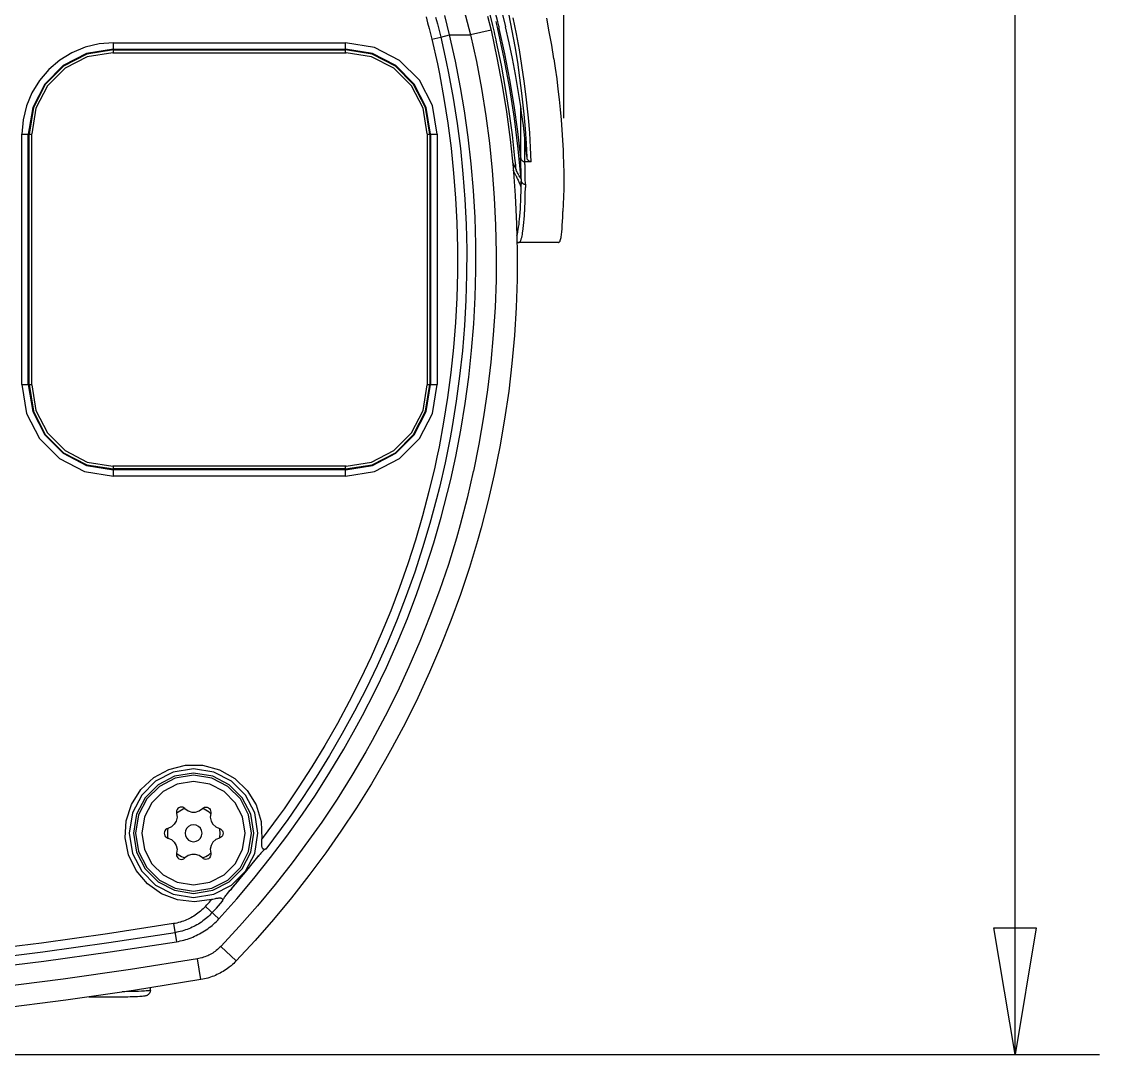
# Model space of a CAD drawing. Header units: millimetres. Extents: x -495897 to 1376592, y -28539 to 470976.
# Drawn here: x 217608 to 220929, y 208058 to 211241 of the extents above; entities that cross this region are included whole.
import ezdxf

# ---------------------------------------------------------------- set-up
doc = ezdxf.new("R2010")
doc.units = ezdxf.units.MM

msp = doc.modelspace()

# ---------------------------------------------------------------- linework, layer by layer
at = {"color": 0}
for p, q in [((219278.688, 210942.943), (219278.688, 214556.683)), ((220669.558, 208058.295), (220669.558, 213117.063)), ((218970.978, 211277.693), (218981.378, 211238.693)), ((219059.898, 211228.813), (219049.628, 211270.673)), ((218854.108, 211255.203), (218859.048, 211237.263)), ((218859.048, 211237.263), (218863.728, 211219.713)), ((218883.748, 211254.423), (218889.468, 211233.493)), ((218919.628, 211229.203), (218911.828, 211258.973)), ((218981.378, 211238.693), (218991.258, 211199.433)), ((219044.038, 211257.283), (219054.568, 211214.123)), ((219088.888, 211266.643), (219099.158, 211224.133)), ((219119.958, 211211.653), (219110.208, 211260.143)), ((219132.958, 211203.203), (219123.078, 211252.083)), ((219233.968, 211209.443), (219226.168, 211251.433)), ((218863.728, 211219.713), (218868.148, 211202.813)), ((218868.148, 211202.813), (218872.178, 211186.563)), ((218889.468, 211233.493), (218894.668, 211213.083)), ((218894.668, 211213.083), (218899.478, 211192.933)), ((218926.908, 211199.433), (218919.628, 211229.203)), ((219054.568, 211214.123), (218991.258, 211199.433)), ((219054.568, 211214.123), (219072.768, 211129.363)), ((219062.888, 211216.073), (219059.898, 211228.813)), ((219128.668, 211163.423), (219119.958, 211211.653)), ((219141.798, 211154.063), (219132.958, 211203.203)), ((219241.378, 211167.713), (219233.968, 211209.443)), ((217890.938, 211175.383), (218605.938, 211175.383)), ((217890.938, 211144.833), (217890.938, 211175.383)), ((218605.938, 211144.833), (218605.938, 211175.383)), ((218872.178, 211186.563), (218899.478, 211192.933)), ((218872.178, 211186.563), (218888.948, 211110.903)), ((218899.478, 211192.933), (218926.908, 211199.433)), ((218899.478, 211192.933), (218916.508, 211116.493)), ((218926.908, 211199.433), (218991.258, 211199.433)), ((218944.848, 211118.833), (218926.908, 211199.433)), ((218991.258, 211199.433), (219009.198, 211117.273)), ((217889.378, 211144.833), (218607.498, 211144.833)), ((217890.938, 211155.623), (218605.938, 211155.623)), ((217890.938, 211153.413), (218605.938, 211153.413)), ((219136.598, 211115.323), (219128.668, 211163.423)), ((219149.598, 211105.573), (219141.798, 211154.063)), ((219248.008, 211126.243), (219241.378, 211167.713)), ((218888.948, 211110.903), (218895.188, 211080.093)), ((218916.508, 211116.493), (218923.528, 211082.043)), ((218960.578, 211037.453), (218944.848, 211118.833)), ((219009.198, 211117.273), (219024.798, 211034.073)), ((219072.768, 211129.363), (219088.888, 211044.083)), ((219143.488, 211067.483), (219136.598, 211115.323)), ((219156.748, 211056.823), (219149.598, 211105.573)), ((219248.008, 211126.243), (219252.428, 211096.603)), ((218895.188, 211080.093), (218909.228, 211004.043)), ((218923.528, 211082.043), (218937.698, 211004.823)), ((219252.428, 211096.603), (219256.718, 211064.493)), ((218972.408, 210966.083), (218960.578, 211037.453)), ((219088.888, 211044.083), (219102.018, 210962.963)), ((219149.858, 211019.643), (219143.488, 211067.483)), ((219162.858, 211008.723), (219156.748, 211056.823)), ((219256.718, 211064.493), (219260.748, 211032.643)), ((218909.228, 211004.043), (218921.448, 210927.473)), ((218937.698, 211004.823), (218949.918, 210927.083)), ((219024.798, 211034.073), (219038.188, 210950.483)), ((219151.808, 211001.703), (219149.858, 211019.643)), ((219164.808, 210990.783), (219162.858, 211008.723)), ((219260.748, 211032.643), (219264.258, 211000.923)), ((219145.828, 210821.263), (219145.828, 210978.953)), ((219156.618, 210955.293), (219151.808, 211001.703)), ((219169.748, 210943.853), (219164.808, 210990.783)), ((219264.258, 211000.923), (219267.508, 210969.463)), ((219267.508, 210969.463), (219270.368, 210937.873)), ((218983.978, 210884.183), (218972.408, 210966.083)), ((219038.188, 210950.483), (219049.368, 210866.373)), ((219102.018, 210962.963), (219113.458, 210877.033)), ((219160.388, 210909.793), (219156.618, 210955.293)), ((219173.518, 210897.833), (219169.748, 210943.853)), ((219270.368, 210937.873), (219272.708, 210906.673)), ((218921.448, 210927.473), (218931.458, 210850.773)), ((218949.918, 210927.083), (218959.928, 210849.343)), ((219163.378, 210865.203), (219160.388, 210909.793)), ((219272.708, 210906.673), (219274.658, 210875.603)), ((217608.578, 210122.227), (217608.578, 210893.283)), ((217608.578, 210893.283), (217639.128, 210893.283)), ((217628.468, 210122.227), (217628.468, 210893.283)), ((217630.678, 210122.227), (217630.678, 210893.283)), ((217639.128, 210120.992), (217639.128, 210894.583)), ((218857.748, 210894.583), (218857.748, 210120.992)), ((218857.748, 210893.283), (218888.038, 210893.283)), ((218866.068, 210893.283), (218866.068, 210122.422)), ((218868.148, 210893.283), (218868.148, 210122.422)), ((218888.038, 210893.283), (218888.038, 210122.422)), ((218993.208, 210801.893), (218983.978, 210884.183)), ((219113.458, 210877.033), (219122.428, 210790.713)), ((219158.698, 210808.393), (219158.698, 210881.843)), ((219176.508, 210852.593), (219173.518, 210897.833)), ((219274.658, 210875.603), (219276.348, 210844.533)), ((218931.458, 210850.773), (218939.258, 210773.943)), ((218959.928, 210849.343), (218967.728, 210771.473)), ((219049.368, 210866.373), (219058.078, 210782.003)), ((219165.458, 210821.393), (219163.378, 210865.203)), ((219178.458, 210808.393), (219176.508, 210852.593)), ((219276.348, 210844.533), (219276.998, 210830.753)), ((219120.218, 210807.873), (219131.658, 210783.823)), ((219145.828, 210821.263), (219146.088, 210819.963)), ((219146.088, 210819.963), (219146.348, 210818.533)), ((219146.348, 210818.533), (219146.738, 210817.103)), ((219146.738, 210817.103), (219147.518, 210815.673)), ((219147.518, 210815.673), (219148.168, 210814.503)), ((219148.168, 210814.503), (219148.948, 210813.463)), ((219148.948, 210813.463), (219149.988, 210812.293)), ((219149.988, 210812.293), (219150.898, 210811.383)), ((219150.898, 210811.383), (219152.198, 210810.473)), ((219152.198, 210810.473), (219152.458, 210810.213)), ((219152.458, 210810.213), (219153.758, 210809.693)), ((219153.758, 210809.693), (219154.928, 210809.043)), ((219154.928, 210809.043), (219156.228, 210808.523)), ((219156.228, 210808.523), (219157.658, 210808.393)), ((219157.658, 210808.393), (219158.698, 210808.393)), ((219178.458, 210808.393), (219158.698, 210808.393)), ((219165.588, 210820.223), (219165.458, 210821.393)), ((219165.978, 210818.793), (219165.588, 210820.223)), ((219166.238, 210817.103), (219165.978, 210818.793)), ((219167.018, 210815.933), (219166.238, 210817.103)), ((219167.798, 210814.503), (219167.018, 210815.933)), ((219168.448, 210813.463), (219167.798, 210814.503)), ((219169.488, 210812.293), (219168.448, 210813.463)), ((219170.398, 210811.383), (219169.488, 210812.293)), ((219171.698, 210810.473), (219170.398, 210811.383)), ((219171.958, 210810.213), (219171.698, 210810.473)), ((219173.258, 210809.693), (219171.958, 210810.213)), ((219174.688, 210809.043), (219173.258, 210809.693)), ((219175.988, 210808.783), (219174.688, 210809.043)), ((219177.288, 210808.393), (219175.988, 210808.783)), ((219178.458, 210808.393), (219177.288, 210808.393)), ((219276.998, 210830.753), (219277.908, 210802.413)), ((218939.258, 210773.943), (218945.368, 210696.97)), ((218967.728, 210771.473), (218973.838, 210693.382)), ((219000.228, 210719.733), (218993.208, 210801.893)), ((219058.078, 210782.003), (219064.578, 210697.464)), ((219122.428, 210790.713), (219129.188, 210704.302)), ((219131.008, 210766.793), (219123.078, 210783.303)), ((219133.218, 210780.963), (219131.658, 210783.823)), ((219134.778, 210777.973), (219133.218, 210780.963)), ((219136.208, 210774.853), (219134.778, 210777.973)), ((219137.638, 210771.993), (219136.208, 210774.853)), ((219139.068, 210769.393), (219137.638, 210771.993)), ((219277.908, 210802.413), (219278.688, 210775.633)), ((219278.688, 210775.633), (219278.818, 210749.763)), ((219131.008, 210766.793), (219131.658, 210765.233)), ((219131.658, 210765.233), (219133.218, 210762.373)), ((219133.218, 210762.373), (219134.388, 210759.513)), ((219134.388, 210759.513), (219134.908, 210758.213)), ((219134.908, 210758.213), (219136.338, 210755.223)), ((219136.338, 210755.223), (219137.638, 210752.363)), ((219137.638, 210752.363), (219139.068, 210749.373)), ((219139.978, 210767.313), (219139.068, 210769.393)), ((219139.068, 210749.373), (219140.368, 210746.383)), ((219141.148, 210765.233), (219139.978, 210767.313)), ((219140.368, 210746.383), (219141.538, 210743.523)), ((219142.708, 210762.503), (219141.148, 210765.233)), ((219141.538, 210743.523), (219142.838, 210740.533)), ((219144.268, 210759.903), (219142.708, 210762.503)), ((219142.838, 210740.533), (219144.138, 210737.543)), ((219144.138, 210737.543), (219144.268, 210737.153)), ((219145.308, 210758.083), (219144.268, 210759.903)), ((219144.268, 210737.153), (219144.398, 210736.763)), ((219144.398, 210736.763), (219144.398, 210736.373)), ((219146.088, 210756.783), (219145.308, 210758.083)), ((219146.608, 210756.263), (219146.088, 210756.783)), ((219146.868, 210756.133), (219146.608, 210756.263)), ((219147.128, 210756.263), (219146.868, 210756.133)), ((219146.868, 210756.133), (219146.868, 210756.133)), ((219147.128, 210756.393), (219147.128, 210756.263)), ((219147.128, 210755.873), (219147.128, 210751.453)), ((219147.128, 210751.713), (219147.128, 210749.243)), ((219147.128, 210751.453), (219147.258, 210750.803)), ((219147.258, 210750.803), (219147.258, 210750.283)), ((219147.258, 210750.283), (219147.518, 210749.113)), ((219147.518, 210749.113), (219147.778, 210747.943)), ((219147.778, 210747.943), (219148.168, 210746.773)), ((219148.168, 210746.773), (219148.948, 210745.473)), ((219148.948, 210745.473), (219149.598, 210744.433)), ((219149.598, 210744.433), (219150.508, 210743.393)), ((219150.508, 210743.393), (219151.418, 210742.483)), ((219151.418, 210742.483), (219152.458, 210741.703)), ((219152.458, 210741.703), (219153.628, 210741.053)), ((219153.628, 210741.053), (219154.798, 210740.273)), ((219154.798, 210740.273), (219156.228, 210739.883)), ((219156.228, 210739.883), (219157.658, 210739.623)), ((219157.658, 210739.623), (219158.698, 210739.363)), ((219158.698, 210739.363), (219160.258, 210739.233)), ((219278.818, 210749.763), (219278.688, 210725.063)), ((219005.038, 210637.482), (219000.228, 210719.733)), ((219129.188, 210704.302), (219133.348, 210617.943)), ((219144.398, 210736.373), (219144.658, 210735.983)), ((219144.658, 210735.983), (219144.788, 210735.463)), ((219144.788, 210735.463), (219145.048, 210735.073)), ((219145.048, 210735.073), (219145.178, 210734.813)), ((219145.178, 210734.813), (219145.308, 210734.423)), ((219145.308, 210734.423), (219145.308, 210733.773)), ((219145.308, 210733.773), (219145.438, 210733.513)), ((219145.438, 210733.513), (219145.438, 210733.513)), ((219145.438, 210733.513), (219145.698, 210732.993)), ((219145.698, 210732.993), (219145.828, 210732.603)), ((219145.828, 210732.603), (219146.088, 210732.083)), ((219146.088, 210732.083), (219146.218, 210731.693)), ((219146.218, 210731.693), (219146.348, 210731.303)), ((219146.348, 210731.303), (219146.608, 210730.783)), ((219146.608, 210730.783), (219146.608, 210730.393)), ((219146.608, 210730.393), (219146.738, 210729.873)), ((219146.608, 210702.326), (219146.868, 210716.483)), ((219146.738, 210729.873), (219146.738, 210729.353)), ((219146.738, 210729.353), (219146.868, 210728.963)), ((219146.868, 210716.483), (219147.128, 210728.833)), ((219159.868, 210696.97), (219159.998, 210712.063)), ((219159.998, 210712.063), (219160.258, 210727.663)), ((219160.258, 210727.663), (219160.258, 210728.963)), ((219278.688, 210725.063), (219278.038, 210701.052)), ((218945.368, 210696.97), (218949.398, 210620.101)), ((218973.838, 210693.382), (218977.868, 210615.421)), ((219064.578, 210697.464), (219068.608, 210612.951)), ((219145.048, 210663.443), (219145.438, 210674.35)), ((219145.438, 210674.35), (219146.218, 210688.338)), ((219146.218, 210688.338), (219146.608, 210702.326)), ((219158.698, 210668.994), (219159.348, 210682.605)), ((219159.348, 210682.605), (219159.868, 210696.97)), ((219277.128, 210677.977), (219276.088, 210655.37)), ((219278.038, 210701.052), (219277.128, 210677.977)), ((219007.378, 210555.257), (219005.038, 210637.482)), ((219142.448, 210631.567), (219143.358, 210641.421)), ((219143.358, 210641.421), (219144.268, 210652.159)), ((219144.268, 210652.159), (219145.048, 210663.443)), ((219156.618, 210631.931), (219157.268, 210642.851)), ((219157.268, 210642.851), (219158.048, 210654.681)), ((219158.048, 210654.681), (219158.308, 210655.552)), ((219158.308, 210655.552), (219158.698, 210668.994)), ((219275.438, 210636.065), (219275.698, 210645.698)), ((219275.698, 210645.698), (219276.088, 210655.37)), ((218949.398, 210620.101), (218951.348, 210543.427)), ((218977.868, 210615.421), (218979.428, 210537.694)), ((219068.608, 210612.951), (219070.298, 210528.373)), ((219133.348, 210617.943), (219135.298, 210531.584)), ((219138.548, 210600.198), (219139.588, 210607.53)), ((219139.588, 210607.53), (219140.628, 210615.239)), ((219140.628, 210615.239), (219141.538, 210623.494)), ((219141.538, 210623.494), (219142.448, 210631.567)), ((219153.628, 210602.902), (219154.668, 210612.028)), ((219154.668, 210612.028), (219155.708, 210621.7)), ((219155.708, 210621.7), (219156.618, 210631.931)), ((219273.228, 210601.797), (219274.138, 210611.3)), ((219274.138, 210614.004), (219274.918, 210623.494)), ((219274.138, 210611.3), (219274.138, 210614.004)), ((219274.918, 210623.494), (219275.048, 210626.38)), ((219275.048, 210626.38), (219275.438, 210636.065)), ((219133.608, 210580.841), (219134.778, 210583.727)), ((219134.778, 210583.727), (219135.688, 210586.938)), ((219135.688, 210586.938), (219136.598, 210590.526)), ((219136.598, 210590.526), (219137.378, 210594.647)), ((219137.378, 210594.647), (219138.288, 210599.509)), ((219138.288, 210599.509), (219138.548, 210600.198)), ((219147.258, 210569.557), (219147.648, 210571.026)), ((219147.648, 210571.026), (219148.948, 210575.849)), ((219148.948, 210575.849), (219150.118, 210580.841)), ((219150.118, 210580.841), (219150.898, 210584.286)), ((219150.898, 210584.286), (219151.808, 210589.46)), ((219151.808, 210589.46), (219152.588, 210595.193)), ((219152.588, 210595.193), (219153.628, 210601.992)), ((219153.628, 210601.992), (219153.628, 210602.902)), ((219268.548, 210569.557), (219269.458, 210572.638)), ((219269.458, 210572.638), (219270.238, 210575.667)), ((219270.238, 210575.667), (219270.758, 210578.878)), ((219270.758, 210578.878), (219271.278, 210582.635)), ((219271.278, 210582.635), (219271.408, 210584.286)), ((219271.408, 210584.286), (219272.318, 210592.671)), ((219272.318, 210592.671), (219273.228, 210601.797)), ((218951.348, 210543.427), (218951.348, 210466.74)), ((218979.428, 210537.694), (218979.298, 210459.954)), ((219007.768, 210473.396), (219007.378, 210555.257)), ((219133.998, 210562.407), (219134.778, 210562.043)), ((219133.998, 210560.431), (219141.018, 210560.431)), ((219134.778, 210562.043), (219135.298, 210561.679)), ((219135.298, 210561.679), (219135.948, 210561.354)), ((219135.948, 210561.354), (219136.728, 210561.172)), ((219136.728, 210561.172), (219137.378, 210560.99)), ((219137.378, 210560.99), (219138.158, 210560.808)), ((219138.158, 210560.808), (219138.938, 210560.613)), ((219138.938, 210560.613), (219139.588, 210560.431)), ((219139.588, 210560.431), (219140.368, 210560.431)), ((219140.368, 210560.431), (219141.018, 210560.431)), ((219262.828, 210560.431), (219141.018, 210560.431)), ((219141.018, 210560.431), (219141.538, 210560.431)), ((219141.538, 210560.431), (219142.058, 210560.613)), ((219142.058, 210560.613), (219142.708, 210560.99)), ((219142.708, 210560.99), (219143.358, 210561.679)), ((219143.358, 210561.679), (219144.138, 210562.407)), ((219144.138, 210562.407), (219144.398, 210563.135)), ((219144.398, 210563.135), (219145.308, 210564.565)), ((219145.308, 210564.565), (219146.088, 210565.982)), ((219146.088, 210565.982), (219146.738, 210567.594)), ((219146.738, 210567.594), (219147.258, 210569.557)), ((219262.828, 210560.431), (219263.478, 210560.431)), ((219263.478, 210560.431), (219264.128, 210560.613)), ((219264.128, 210560.613), (219264.648, 210560.99)), ((219264.648, 210560.99), (219265.428, 210561.536)), ((219265.428, 210561.536), (219265.818, 210562.225)), ((219265.818, 210562.225), (219266.468, 210563.33)), ((219266.468, 210563.33), (219266.988, 210564.565)), ((219266.988, 210564.565), (219267.508, 210566.164)), ((219267.508, 210566.164), (219267.638, 210566.346)), ((219267.638, 210566.346), (219268.548, 210569.557)), ((219070.298, 210528.373), (219069.778, 210443.99)), ((219135.298, 210531.584), (219134.778, 210445.602)), ((219005.558, 210391.483), (219007.768, 210473.396)), ((218951.348, 210466.74), (218949.138, 210389.884)), ((218979.298, 210459.954), (218976.958, 210381.993)), ((219069.778, 210443.99), (219066.788, 210359.607)), ((219134.778, 210445.602), (219131.918, 210359.789)), ((218949.138, 210389.884), (218944.978, 210313.054)), ((218976.958, 210381.993), (218972.668, 210304.071)), ((219001.268, 210309.44), (219005.558, 210391.483)), ((219066.788, 210359.607), (219061.458, 210275.224)), ((219131.918, 210359.789), (219126.458, 210273.807)), ((218944.978, 210313.054), (218938.998, 210236.198)), ((218994.638, 210227.397), (219001.268, 210309.44)), ((218972.668, 210304.071), (218966.168, 210226.149)), ((219061.458, 210275.224), (219053.788, 210190.841)), ((219126.458, 210273.807), (219119.048, 210187.63)), ((218938.998, 210236.198), (218930.678, 210159.329)), ((218966.168, 210226.149), (218957.718, 210148.24)), ((218985.668, 210145.341), (218994.638, 210227.397)), ((219053.788, 210190.841), (219043.908, 210106.497)), ((219119.048, 210187.63), (219108.778, 210101.635)), ((218930.678, 210159.329), (218920.668, 210082.655)), ((218957.718, 210148.24), (218947.188, 210070.643)), ((218974.618, 210063.48), (218985.668, 210145.341)), ((217608.578, 210122.227), (217639.128, 210122.227)), ((218857.748, 210122.227), (218888.038, 210122.227)), ((219043.908, 210106.497), (219031.558, 210022.478)), ((218920.668, 210082.655), (218908.318, 210006.345)), ((219108.778, 210101.635), (219096.428, 210015.835)), ((218947.188, 210070.643), (218934.708, 209993.267)), ((218961.228, 209981.801), (218974.618, 210063.48)), ((218908.318, 210006.345), (218894.148, 209930.217)), ((219031.558, 210022.478), (219016.868, 209938.784)), ((219096.428, 210015.835), (219081.608, 209930.399)), ((218934.708, 209993.267), (218928.208, 209957.959)), ((218945.628, 209900.447), (218961.228, 209981.801)), ((218928.208, 209957.959), (218912.738, 209881.142)), ((218894.148, 209930.217), (218887.648, 209898.848)), ((219016.868, 209938.784), (218999.968, 209855.506)), ((219081.608, 209930.399), (219064.318, 209845.275)), ((218887.648, 209898.848), (218880.888, 209867.7)), ((218912.738, 209881.142), (218895.188, 209804.65)), ((218930.158, 209829.688), (218945.628, 209900.447)), ((218607.498, 209870.729), (217889.378, 209870.729)), ((217890.938, 209840.101), (217890.938, 209870.911)), ((218605.938, 209862.149), (217890.938, 209862.149)), ((218605.938, 209860.004), (217890.938, 209860.004)), ((218605.938, 209840.101), (217890.938, 209840.101)), ((218605.938, 209840.101), (218605.938, 209870.911)), ((218880.888, 209867.7), (218863.208, 209792.261)), ((218999.838, 209854.765), (218980.728, 209772.033)), ((218999.968, 209855.506), (218999.838, 209854.765)), ((219064.318, 209845.275), (219045.858, 209765.026)), ((218910.268, 209749.283), (218930.158, 209829.688)), ((218863.208, 209792.261), (218843.318, 209717.368)), ((218895.188, 209804.65), (218886.478, 209770.07)), ((218886.478, 209770.07), (218866.068, 209694.254)), ((218900.778, 209713.793), (218910.268, 209749.283)), ((218980.728, 209772.033), (218959.148, 209689.99)), ((219045.858, 209765.026), (219024.018, 209681.007)), ((218843.318, 209717.368), (218821.608, 209643.216)), ((218877.898, 209634.454), (218900.778, 209713.793)), ((218866.068, 209694.254), (218843.578, 209619.231)), ((218959.148, 209689.99), (218947.578, 209649.313)), ((219024.018, 209681.007), (219012.708, 209640.876)), ((218821.608, 209643.216), (218798.208, 209569.792)), ((218947.578, 209649.313), (218922.878, 209568.323)), ((219012.708, 209640.876), (218987.748, 209558.144)), ((218843.578, 209619.231), (218819.268, 209544.702)), ((218852.938, 209555.986), (218877.898, 209634.454)), ((218798.208, 209569.792), (218772.468, 209496.875)), ((218819.268, 209544.702), (218793.008, 209471.057)), ((218825.768, 209478.207), (218852.938, 209555.986)), ((218922.878, 209568.323), (218895.838, 209487.879)), ((218987.748, 209558.144), (218960.318, 209475.906)), ((218772.468, 209496.875), (218745.298, 209424.816)), ((218796.518, 209401.572), (218825.768, 209478.207)), ((218895.838, 209487.879), (218866.328, 209408.54)), ((218960.318, 209475.906), (218930.938, 209394.916)), ((218793.008, 209471.057), (218764.798, 209398.127)), ((218745.298, 209424.816), (218716.048, 209353.732)), ((218866.328, 209408.54), (218834.998, 209330.254)), ((218764.798, 209398.127), (218734.898, 209326.315)), ((218765.188, 209325.574), (218796.518, 209401.572)), ((218930.938, 209394.916), (218898.958, 209314.849)), ((218716.048, 209353.732), (218685.108, 209283.662)), ((218734.898, 209326.315), (218703.048, 209255.179)), ((218731.908, 209250.551), (218765.188, 209325.574)), ((218834.998, 209330.254), (218801.588, 209252.657)), ((218898.958, 209314.849), (218865.158, 209235.64)), ((218685.108, 209283.662), (218652.348, 209214.177)), ((218703.048, 209255.179), (218669.378, 209185.148)), ((218696.418, 209176.347), (218731.908, 209250.551)), ((218801.588, 209252.657), (218765.838, 209176.022)), ((218652.348, 209214.177), (218617.638, 209145.576)), ((218865.158, 209235.64), (218829.018, 209157.367)), ((218669.378, 209185.148), (218633.498, 209115.624)), ((218658.718, 209103.105), (218696.418, 209176.347)), ((218765.838, 209176.022), (218727.878, 209100.401)), ((218617.638, 209145.576), (218580.848, 209077.651)), ((218829.018, 209157.367), (218790.668, 209079.991)), ((218633.498, 209115.624), (218596.058, 209047.023)), ((218580.848, 209077.651), (218542.498, 209010.649)), ((218641.038, 209070.319), (218658.718, 209103.105)), ((218727.878, 209100.401), (218687.968, 209025.69)), ((218790.668, 209079.991), (218750.108, 209003.681)), ((218596.058, 209047.023), (218556.668, 208979.332)), ((218600.478, 208998.455), (218641.038, 209070.319)), ((218542.498, 209010.649), (218502.198, 208944.57)), ((218687.968, 209025.69), (218668.208, 208990.421)), ((218556.668, 208979.332), (218515.458, 208912.46)), ((218557.968, 208927.553), (218600.478, 208998.455)), ((218668.208, 208990.421), (218625.048, 208917.322)), ((218750.108, 209003.681), (218729.568, 208966.943)), ((218502.198, 208944.57), (218460.338, 208879.349)), ((218729.568, 208966.943), (218685.888, 208892.05)), ((218515.458, 208912.46), (218472.298, 208846.745)), ((218513.248, 208857.652), (218557.968, 208927.553)), ((218625.048, 208917.322), (218579.938, 208845.328)), ((218460.338, 208879.349), (218416.528, 208815.376)), ((218685.888, 208892.05), (218639.998, 208818.444)), ((218472.298, 208846.745), (218427.708, 208782.265)), ((218473.338, 208798.359), (218513.248, 208857.652)), ((218579.938, 208845.328), (218532.878, 208774.374)), ((218416.528, 208815.376), (218398.458, 208789.961)), ((218639.998, 208818.444), (218591.898, 208745.891)), ((218398.458, 208789.961), (218352.568, 208727.6)), ((218427.708, 208782.265), (218407.298, 208753.925)), ((218425.108, 208730.993), (218473.338, 208798.359)), ((218407.298, 208753.925), (218360.108, 208691.226)), ((218532.878, 208774.374), (218492.318, 208717.044)), ((218591.898, 208745.891), (218545.228, 208679.071)), ((218347.758, 208710.947), (218348.018, 208714.158)), ((218347.758, 208708.789), (218347.758, 208710.947)), ((218348.018, 208714.158), (218348.148, 208718.097)), ((218348.148, 208718.097), (218348.538, 208722.231)), ((218352.438, 208727.782), (218348.278, 208722.231)), ((218352.568, 208727.6), (218348.278, 208722.231)), ((218375.188, 208664.901), (218425.108, 208730.993)), ((218492.318, 208717.044), (218441.748, 208648.625)), ((218345.028, 208678.343), (218342.948, 208675.821)), ((218347.368, 208680.865), (218345.028, 208678.343)), ((218348.018, 208681.372), (218347.368, 208680.865)), ((218347.758, 208705.773), (218347.758, 208708.789)), ((218348.018, 208702.692), (218347.758, 208705.773)), ((218348.278, 208700.04), (218348.018, 208702.692)), ((218349.188, 208682.841), (218348.018, 208681.372)), ((218348.538, 208698.753), (218348.278, 208700.04)), ((218348.798, 208696.959), (218348.538, 208698.753)), ((218349.188, 208695.542), (218348.798, 208696.959)), ((218349.708, 208694.307), (218349.188, 208695.542)), ((218351.398, 208684.986), (218349.188, 208682.841)), ((218350.228, 208693.384), (218349.708, 208694.307)), ((218350.748, 208692.513), (218350.228, 208693.384)), ((218351.528, 208691.785), (218350.748, 208692.513)), ((218353.348, 208686.78), (218351.398, 208684.986)), ((218352.178, 208691.226), (218351.528, 208691.785)), ((218353.088, 208690.719), (218352.178, 208691.226)), ((218353.868, 208690.355), (218353.088, 208690.719)), ((218355.168, 208688.197), (218353.348, 208686.78)), ((218354.258, 208690.355), (218353.868, 208690.355)), ((218355.168, 208690.173), (218354.258, 208690.355)), ((218355.948, 208689.991), (218355.168, 208690.173)), ((218356.858, 208689.445), (218355.168, 208688.197)), ((218356.858, 208690.173), (218355.948, 208689.991)), ((218358.028, 208690.537), (218356.858, 208690.173)), ((218358.548, 208690.355), (218356.858, 208689.445)), ((218359.198, 208690.862), (218358.028, 208690.537)), ((218360.108, 208691.226), (218358.548, 208690.355)), ((218360.108, 208691.226), (218359.198, 208690.862)), ((218545.228, 208679.071), (218493.358, 208609.183)), ((218315.388, 208641.787), (218318.378, 208645.557)), ((218318.378, 208645.557), (218321.368, 208649.314)), ((218321.368, 208649.314), (218324.488, 208653.071)), ((218323.708, 208600.421), (218375.188, 208664.901)), ((218324.488, 208653.071), (218327.478, 208656.828)), ((218327.478, 208656.828), (218330.598, 208660.598)), ((218330.598, 208660.598), (218333.588, 208664.537)), ((218333.588, 208664.537), (218336.708, 208668.294)), ((218338.658, 208670.816), (218336.708, 208668.294)), ((218340.738, 208673.338), (218338.658, 208670.816)), ((218342.948, 208675.821), (218340.738, 208673.338)), ((218441.748, 208648.625), (218389.358, 208581.805)), ((218287.178, 208608.637), (218291.858, 208614.227)), ((218290.038, 208612.069), (218291.468, 208613.863)), ((218291.468, 208613.863), (218293.158, 208615.826)), ((218293.158, 208615.826), (218294.718, 208617.62)), ((218294.718, 208617.62), (218296.408, 208619.596)), ((218296.408, 208619.596), (218297.968, 208621.377)), ((218297.968, 208621.377), (218299.528, 208623.353)), ((218299.528, 208623.353), (218301.218, 208625.147)), ((218301.218, 208625.147), (218302.778, 208627.11)), ((218302.778, 208627.11), (218304.208, 208628.904)), ((218304.208, 208628.904), (218306.028, 208630.88)), ((218305.898, 208630.88), (218307.718, 208632.661)), ((218307.718, 208632.661), (218310.708, 208636.418)), ((218310.708, 208636.418), (218313.958, 208640.188)), ((218313.958, 208640.188), (218315.388, 208641.787)), ((218259.098, 208574.096), (218263.908, 208579.829)), ((218263.908, 208579.829), (218268.588, 208585.38)), ((218268.588, 208585.38), (218268.718, 208585.705)), ((218268.718, 208585.705), (218273.398, 208591.438)), ((218270.538, 208537.553), (218323.708, 208600.421)), ((218273.398, 208591.438), (218278.078, 208597.171)), ((218278.078, 208597.171), (218282.628, 208602.904)), ((218282.628, 208602.904), (218287.178, 208608.637)), ((218389.358, 208581.805), (218335.018, 208516.584)), ((218493.358, 208609.183), (218439.928, 208540.946)), ((218233.098, 208542.727), (218234.398, 208544.339)), ((218234.398, 208544.339), (218234.788, 208544.885)), ((218234.788, 208544.885), (218236.738, 208547.55)), ((218236.738, 208547.55), (218238.818, 208550.072)), ((218238.818, 208550.072), (218240.898, 208552.776)), ((218240.898, 208552.776), (218242.978, 208555.246)), ((218242.978, 208555.246), (218245.058, 208557.768)), ((218245.058, 208557.768), (218249.608, 208562.955)), ((218249.608, 208562.955), (218254.418, 208568.506)), ((218254.418, 208568.506), (218259.098, 208574.096)), ((218174.338, 208514.439), (218170.958, 208510.669)), ((218174.338, 208514.439), (218215.938, 208476.271)), ((218194.228, 208536.266), (218197.478, 208536.994)), ((218197.478, 208536.994), (218201.378, 208538.047)), ((218201.378, 208538.047), (218205.148, 208538.97)), ((218205.148, 208538.97), (218207.358, 208539.334)), ((218207.358, 208539.334), (218210.348, 208539.841)), ((218210.348, 208539.841), (218213.468, 208540.205)), ((218213.468, 208540.205), (218216.068, 208540.387)), ((218215.938, 208476.271), (218270.538, 208537.553)), ((218216.068, 208540.387), (218217.368, 208540.387)), ((218217.368, 208540.387), (218219.188, 208540.387)), ((218219.188, 208540.387), (218220.618, 208540.387)), ((218220.618, 208540.387), (218221.918, 208540.023)), ((218221.918, 208540.023), (218223.088, 208539.841)), ((218223.088, 208539.841), (218223.998, 208539.334)), ((218223.998, 208539.334), (218224.908, 208538.97)), ((218224.908, 208538.97), (218225.428, 208538.242)), ((218225.428, 208538.242), (218226.078, 208537.553)), ((218226.078, 208537.553), (218226.728, 208536.63)), ((218226.728, 208536.63), (218226.728, 208536.448)), ((218226.728, 208536.448), (218226.988, 208535.577)), ((218226.858, 208530.351), (218227.378, 208532.184)), ((218226.988, 208535.577), (218227.378, 208534.654)), ((218227.248, 208531.443), (218226.988, 208530.351)), ((218227.378, 208532.691), (218227.248, 208531.443)), ((218227.378, 208534.654), (218227.378, 208533.783)), ((218227.378, 208532.184), (218228.028, 208534.108)), ((218227.378, 208533.783), (218227.378, 208532.691)), ((218228.028, 208534.108), (218229.068, 208535.941)), ((218229.068, 208535.941), (218230.108, 208538.047)), ((218230.108, 208538.047), (218231.538, 208540.205)), ((218231.538, 208540.205), (218233.098, 208542.727)), ((218335.018, 208516.584), (218279.378, 208453.157)), ((218439.928, 208540.946), (218384.418, 208474.308)), ((218129.748, 208479.482), (218125.328, 208477.155)), ((218134.038, 208482.004), (218129.748, 208479.482)), ((218138.588, 208484.487), (218134.038, 208482.004)), ((218142.878, 208487.373), (218138.588, 208484.487)), ((218146.908, 208490.22), (218142.878, 208487.373)), ((218151.068, 208493.288), (218146.908, 208490.22)), ((218154.968, 208496.317), (218151.068, 208493.288)), ((218158.998, 208499.58), (218154.968, 208496.317)), ((218159.908, 208500.269), (218158.998, 208499.58)), ((218163.548, 208503.662), (218159.908, 208500.269)), ((218167.318, 208507.094), (218163.548, 208503.662)), ((218170.958, 208510.669), (218167.318, 208507.094)), ((218179.018, 208479.677), (218174.858, 208476.089)), ((218179.538, 208480.041), (218179.018, 208479.677)), ((218183.568, 208483.798), (218179.538, 208480.041)), ((218187.598, 208487.555), (218183.568, 208483.798)), ((218191.368, 208491.325), (218187.598, 208487.555)), ((218195.138, 208495.264), (218191.368, 208491.325)), ((218076.188, 208461.23), (217872.868, 208429.679)), ((218080.998, 208462.101), (218076.188, 208461.23)), ((218076.188, 208461.23), (218085.158, 208405.694)), ((218086.068, 208463.206), (218080.998, 208462.101)), ((218091.008, 208464.441), (218086.068, 208463.206)), ((218095.948, 208465.689), (218091.008, 208464.441)), ((218096.988, 208466.053), (218095.948, 208465.689)), ((218101.798, 208467.47), (218096.988, 208466.053)), ((218106.608, 208469.264), (218101.798, 208467.47)), ((218111.418, 208471.045), (218106.608, 208469.264)), ((218116.098, 208472.878), (218111.418, 208471.045)), ((218120.778, 208474.997), (218116.098, 208472.878)), ((218123.248, 208445.461), (218118.308, 208443.485)), ((218125.328, 208477.155), (218120.778, 208474.997)), ((218128.318, 208447.619), (218123.248, 208445.461)), ((218133.388, 208449.959), (218128.318, 208447.619)), ((218138.328, 208452.247), (218133.388, 208449.959)), ((218143.138, 208454.769), (218138.328, 208452.247)), ((218147.818, 208457.473), (218143.138, 208454.769)), ((218152.498, 208460.138), (218147.818, 208457.473)), ((218157.178, 208463.206), (218152.498, 208460.138)), ((218161.858, 208466.235), (218157.178, 208463.206)), ((218166.148, 208469.446), (218161.858, 208466.235)), ((218170.568, 208472.696), (218166.148, 208469.446)), ((218174.858, 208476.089), (218170.568, 208472.696)), ((218176.288, 208442.25), (218181.228, 208445.461)), ((218181.228, 208445.461), (218186.038, 208449.036)), ((218186.038, 208449.036), (218190.718, 208452.611)), ((218190.718, 208452.611), (218194.748, 208456.004)), ((218194.748, 208456.004), (218199.298, 208459.956)), ((218199.298, 208459.956), (218203.588, 208463.895)), ((218203.588, 208463.895), (218207.878, 208467.834)), ((218207.878, 208467.834), (218212.038, 208472.15)), ((218212.038, 208472.15), (218215.938, 208476.271)), ((218279.378, 208453.157), (218222.178, 208391.342)), ((218384.418, 208474.308), (218327.478, 208409.451)), ((220669.558, 208058.295), (220604.428, 208448.308)), ((220604.428, 208448.308), (220734.558, 208448.308)), ((220669.558, 208058.295), (220604.428, 208448.308)), ((220604.428, 208448.308), (220734.558, 208448.308)), ((220734.558, 208448.308), (220669.558, 208058.295)), ((217872.868, 208429.679), (217669.028, 208401.209)), ((218080.608, 208433.449), (217877.028, 208401.755)), ((218086.068, 208434.541), (218080.608, 208433.449)), ((218091.398, 208435.594), (218086.068, 208434.541)), ((218096.728, 208436.842), (218091.398, 208435.594)), ((218101.928, 208438.298), (218096.728, 208436.842)), ((218102.578, 208438.298), (218101.928, 208438.298)), ((218107.908, 208439.91), (218102.578, 208438.298)), ((218113.108, 208441.704), (218107.908, 208439.91)), ((218108.038, 208410.699), (218113.628, 208412.298)), ((218118.308, 208443.485), (218113.108, 208441.704)), ((218113.628, 208412.298), (218118.828, 208413.91)), ((218118.828, 208413.91), (218124.418, 208415.691)), ((218124.418, 208415.691), (218130.008, 208417.849)), ((218130.008, 208417.849), (218135.468, 208420.007)), ((218135.468, 208420.007), (218140.928, 208422.347)), ((218140.928, 208422.347), (218145.998, 208424.687)), ((218145.998, 208424.687), (218151.328, 208427.339)), ((218151.328, 208427.339), (218156.398, 208430.043)), ((218156.398, 208430.043), (218161.468, 208432.89)), ((218161.468, 208432.89), (218166.668, 208435.776)), ((218166.668, 208435.776), (218171.478, 208438.805)), ((218171.478, 208438.805), (218176.288, 208442.25)), ((217669.028, 208401.209), (217464.538, 208376.119)), ((217877.028, 208401.755), (217672.798, 208373.272)), ((217881.058, 208373.961), (218085.158, 208405.694)), ((218085.158, 208405.694), (218090.878, 208406.747)), ((218090.878, 208406.747), (218096.598, 208407.995)), ((218096.598, 208407.995), (218102.318, 208409.269)), ((218102.318, 208409.269), (218108.038, 208410.699)), ((218207.488, 208378.277), (218204.108, 208375.56)), ((218211.128, 208381.163), (218207.488, 208378.277)), ((218212.558, 208382.398), (218211.128, 208381.163)), ((218215.808, 208385.245), (218212.558, 208382.398)), ((218218.928, 208388.313), (218215.808, 208385.245)), ((218222.178, 208391.342), (218218.928, 208388.313)), ((218269.108, 208346.583), (218222.178, 208391.342)), ((218327.478, 208409.451), (218269.108, 208346.583)), ((217672.798, 208373.272), (217467.658, 208348.182)), ((217471.038, 208320.206), (217676.308, 208345.296)), ((217676.308, 208345.296), (217881.058, 208373.961)), ((218149.638, 208353.005), (217943.198, 208319.894)), ((218154.058, 208353.733), (218149.638, 208353.005)), ((218160.558, 208288.889), (218149.638, 208353.005)), ((218158.478, 208354.786), (218154.058, 208353.733)), ((218162.768, 208355.891), (218158.478, 208354.786)), ((218164.588, 208356.398), (218162.768, 208355.891)), ((218168.748, 208357.685), (218164.588, 208356.398)), ((218172.908, 208359.102), (218168.748, 208357.685)), ((218177.068, 208360.701), (218172.908, 208359.102)), ((218181.228, 208362.495), (218177.068, 208360.701)), ((218185.128, 208364.289), (218181.228, 208362.495)), ((218189.028, 208366.252), (218185.128, 208364.289)), ((218192.798, 208368.41), (218189.028, 208366.252)), ((218196.828, 208370.75), (218192.798, 208368.41)), ((218200.338, 208373.09), (218196.828, 208370.75)), ((218204.108, 208375.56), (218200.338, 208373.09)), ((218269.108, 208346.583), (218265.338, 208342.644)), ((217943.198, 208319.894), (217735.978, 208290.124)), ((218228.808, 208314.343), (218224.128, 208311.639)), ((218233.488, 208317.19), (218228.808, 208314.343)), ((218237.908, 208320.076), (218233.488, 208317.19)), ((218242.458, 208323.287), (218237.908, 208320.076)), ((218246.748, 208326.498), (218242.458, 208323.287)), ((218251.038, 208329.891), (218246.748, 208326.498)), ((218253.378, 208331.672), (218251.038, 208329.891)), ((218257.538, 208335.299), (218253.378, 208331.672)), ((218261.438, 208338.874), (218257.538, 208335.299)), ((218265.338, 208342.644), (218261.438, 208338.874)), ((217735.978, 208290.124), (217527.848, 208263.981)), ((218160.558, 208288.889), (217952.558, 208255.726)), ((218165.758, 208289.942), (218160.558, 208288.889)), ((218171.088, 208291.047), (218165.758, 208289.942)), ((218176.288, 208292.282), (218171.088, 208291.047)), ((218181.488, 208293.699), (218176.288, 208292.282)), ((218184.348, 208294.622), (218181.488, 208293.699)), ((218189.548, 208296.221), (218184.348, 208294.622)), ((218194.748, 208298.015), (218189.548, 208296.221)), ((218199.818, 208299.809), (218194.748, 208298.015)), ((218204.888, 208301.954), (218199.818, 208299.809)), ((218209.828, 208304.112), (218204.888, 208301.954)), ((218214.638, 208306.452), (218209.828, 208304.112)), ((218219.578, 208308.935), (218214.638, 208306.452)), ((218224.128, 208311.639), (218219.578, 208308.935)), ((217952.558, 208255.726), (217743.908, 208225.826)), ((217926.038, 208251.605), (217917.328, 208251.423)), ((217934.878, 208251.787), (217926.038, 208251.605)), ((217935.918, 208251.787), (217934.878, 208251.787)), ((217944.758, 208251.969), (217935.918, 208251.787)), ((217953.078, 208252.333), (217944.758, 208251.969)), ((217961.918, 208252.515), (217953.078, 208252.333)), ((217968.158, 208252.71), (217961.918, 208252.515)), ((217976.998, 208253.204), (217968.158, 208252.71)), ((217981.028, 208253.204), (217976.998, 208253.204)), ((217986.488, 208253.581), (217981.028, 208253.204)), ((217991.298, 208253.945), (217986.488, 208253.581)), ((217995.328, 208254.309), (217991.298, 208253.945)), ((217998.838, 208254.673), (217995.328, 208254.309)), ((218001.438, 208255.037), (217998.838, 208254.673)), ((218000.008, 208244.455), (218001.178, 208245.69)), ((218001.178, 208245.69), (218002.088, 208246.977)), ((218001.178, 208245.69), (218001.178, 208245.69)), ((218001.828, 208255.037), (218001.438, 208255.037)), ((218003.518, 208255.362), (218001.828, 208255.037)), ((218002.088, 208246.977), (218002.868, 208248.212)), ((218002.868, 208248.212), (218003.648, 208249.629)), ((218003.778, 208255.544), (218003.518, 208255.362)), ((218003.648, 208249.629), (218004.168, 208251.28)), ((218004.558, 208255.726), (218003.778, 208255.544)), ((218004.168, 208251.28), (218004.558, 208252.71)), ((218004.688, 208255.921), (218004.558, 208255.726)), ((218004.558, 208255.726), (218004.558, 208255.726)), ((218004.558, 208253.074), (218004.688, 208254.491)), ((218004.558, 208252.71), (218004.558, 208253.074)), ((218004.688, 208254.491), (218004.948, 208256.103)), ((218004.948, 208255.921), (218004.688, 208255.921)), ((218004.948, 208256.103), (218004.948, 208264.852)), ((218004.948, 208256.103), (218004.948, 208255.921)), ((217743.908, 208225.826), (217534.218, 208199.319)), ((217858.698, 208235.329), (217864.938, 208235.329)), ((217864.938, 208235.329), (217880.538, 208235.329)), ((217880.538, 208235.329), (217896.138, 208235.511)), ((217896.138, 208235.511), (217911.738, 208235.693)), ((217911.738, 208235.693), (217920.058, 208235.875)), ((217920.058, 208235.875), (217935.398, 208236.2)), ((217935.398, 208236.2), (217942.548, 208236.382)), ((217942.548, 208236.382), (217955.808, 208236.746)), ((217955.808, 208236.746), (217964.518, 208237.292)), ((217964.518, 208237.292), (217972.058, 208237.656)), ((217972.058, 208237.656), (217978.558, 208237.981)), ((217978.558, 208237.981), (217979.338, 208238.163)), ((217979.338, 208238.163), (217983.888, 208238.527)), ((217983.888, 208238.527), (217985.318, 208238.722)), ((217985.318, 208238.722), (217988.178, 208239.086)), ((217988.178, 208239.086), (217988.828, 208239.268)), ((217988.828, 208239.268), (217990.908, 208239.632)), ((217990.908, 208239.632), (217992.598, 208239.957)), ((217992.598, 208239.957), (217992.728, 208240.139)), ((217992.728, 208240.139), (217994.288, 208240.685)), ((217994.288, 208240.685), (217995.718, 208241.426)), ((217995.718, 208241.426), (217996.368, 208241.608)), ((217996.368, 208241.608), (217997.668, 208242.479)), ((217997.668, 208242.479), (217998.968, 208243.584)), ((217998.968, 208243.584), (218000.008, 208244.455)), ((215895.048, 208058.295), (220929.428, 208058.295))]:
    msp.add_line(p, q, dxfattribs=at)
for points in [[(219075.238, 211240.123), (219040.788, 211371.813), (219000.748, 211501.943), (218955.118, 211630.123), (218903.898, 211756.223), (218847.348, 211879.983)], [(219075.628, 211218.803), (219074.588, 211223.223), (219073.548, 211227.643), (219072.508, 211231.933), (219071.468, 211236.353), (219070.428, 211240.643)], [(219079.918, 211219.843), (219079.008, 211224.003), (219077.968, 211228.033), (219077.058, 211232.063), (219076.148, 211236.093), (219075.238, 211240.123)], [(219071.728, 211177.073), (219070.038, 211184.873), (219068.218, 211192.673), (219066.528, 211200.473), (219064.708, 211208.273), (219062.888, 211216.073)], [(219147.128, 210755.353), (219138.288, 210848.823), (219126.718, 210942.033), (219112.418, 211034.723), (219095.388, 211127.023), (219075.628, 211218.803)], [(219145.828, 210821.263), (219136.728, 210901.603), (219125.548, 210981.683), (219112.418, 211061.503), (219097.208, 211140.933), (219079.918, 211219.843)], [(219145.828, 210978.953), (219138.028, 211028.223), (219129.448, 211077.493), (219120.088, 211126.503), (219109.948, 211175.383), (219099.158, 211224.133)], [(217890.938, 211175.383), (217846.478, 211171.873), (217803.578, 211161.603), (217762.888, 211144.703), (217725.188, 211121.693), (217691.388, 211092.833)], [(218888.038, 210893.283), (218873.738, 210982.463), (218833.698, 211059.943), (218772.598, 211121.043), (218695.118, 211161.083), (218605.938, 211175.383)], [(219128.278, 210819.703), (219120.218, 210891.593), (219110.598, 210963.353), (219099.288, 211034.853), (219086.288, 211106.093), (219071.728, 211177.073)], [(217890.938, 211155.623), (217807.998, 211142.233), (217735.978, 211105.053), (217679.168, 211048.243), (217641.858, 210976.223), (217628.468, 210893.283)], [(217890.938, 211153.413), (217808.648, 211140.153), (217737.148, 211103.233), (217680.858, 211046.943), (217643.938, 210975.573), (217630.678, 210893.283)], [(217889.378, 211144.833), (217810.208, 211132.093), (217741.568, 211096.603), (217687.358, 211042.393), (217651.868, 210973.623), (217639.128, 210894.583)], [(218868.148, 210893.283), (218854.758, 210976.223), (218817.578, 211048.243), (218760.898, 211105.053), (218688.878, 211142.233), (218605.938, 211155.623)], [(218866.068, 210893.283), (218852.808, 210975.573), (218815.888, 211046.943), (218759.598, 211103.233), (218688.098, 211140.153), (218605.938, 211153.413)], [(218857.748, 210894.583), (218845.008, 210973.623), (218809.518, 211042.393), (218755.308, 211096.603), (218686.538, 211132.093), (218607.498, 211144.833)], [(217691.388, 211092.833), (217662.398, 211058.903), (217639.388, 211021.203), (217622.488, 210980.643), (217612.218, 210937.743), (217608.578, 210893.283)], [(219158.698, 210881.843), (219156.488, 210901.343), (219154.018, 210920.713), (219151.418, 210940.213), (219148.688, 210959.583), (219145.828, 210978.953)], [(219165.458, 210821.393), (219164.158, 210833.613), (219162.988, 210845.703), (219161.558, 210857.793), (219160.258, 210869.753), (219158.698, 210881.843)], [(219131.658, 210783.823), (219131.138, 210790.973), (219130.488, 210798.123), (219129.838, 210805.273), (219129.058, 210812.423), (219128.278, 210819.703)], [(219147.128, 210755.353), (219146.998, 210768.613), (219146.868, 210781.743), (219146.608, 210794.873), (219146.218, 210808.133), (219145.698, 210821.263)], [(219159.478, 210791.753), (219159.348, 210795.003), (219159.218, 210798.383), (219159.088, 210801.763), (219158.958, 210805.013), (219158.698, 210808.393)], [(219159.608, 210783.693), (219159.608, 210785.253), (219159.478, 210786.813), (219159.478, 210788.503), (219159.348, 210790.063), (219159.348, 210791.753)], [(219159.868, 210768.353), (219159.868, 210771.473), (219159.738, 210774.463), (219159.738, 210777.583), (219159.738, 210780.573), (219159.608, 210783.693)], [(219146.868, 210738.843), (219146.998, 210741.053), (219147.128, 210743.003), (219147.128, 210745.083), (219147.128, 210747.163), (219147.128, 210749.243)], [(219146.868, 210728.963), (219146.868, 210730.913), (219146.868, 210732.993), (219146.868, 210734.943), (219146.868, 210737.023), (219146.868, 210739.103)], [(219147.128, 210751.063), (219147.128, 210748.723), (219147.128, 210746.513), (219147.128, 210744.303), (219147.128, 210741.963), (219147.128, 210739.753)], [(219147.128, 210728.833), (219147.128, 210731.043), (219147.128, 210733.253), (219147.128, 210735.333), (219147.128, 210737.543), (219147.128, 210739.753)], [(219160.258, 210739.233), (219160.258, 210745.083), (219160.128, 210750.803), (219159.998, 210756.653), (219159.998, 210762.503), (219159.868, 210768.353)], [(219160.258, 210739.233), (219160.258, 210737.153), (219160.258, 210735.203), (219160.258, 210733.123), (219160.258, 210731.043), (219160.258, 210728.963)], [(217608.578, 210122.227), (217623.008, 210033.125), (217663.048, 209955.684), (217724.148, 209894.584), (217801.628, 209854.492), (217890.938, 209840.101)], [(217628.468, 210122.227), (217641.858, 210039.313), (217679.168, 209967.319), (217735.978, 209910.561), (217807.998, 209873.355), (217890.938, 209860.004)], [(217630.678, 210122.227), (217643.938, 210040.028), (217680.858, 209968.632), (217737.148, 209912.329), (217808.648, 209875.409), (217890.938, 209862.149)], [(217639.128, 210120.992), (217651.868, 210041.926), (217687.358, 209973.234), (217741.568, 209919.037), (217810.208, 209883.495), (217889.378, 209870.729)], [(218605.938, 209840.101), (218695.118, 209854.492), (218772.598, 209894.584), (218833.698, 209955.684), (218873.738, 210033.125), (218888.038, 210122.227)], [(218605.938, 209860.004), (218688.878, 209873.355), (218760.898, 209910.574), (218817.578, 209967.319), (218854.758, 210039.313), (218868.148, 210122.227)], [(218605.938, 209862.149), (218688.098, 209875.409), (218759.598, 209912.329), (218815.888, 209968.632), (218852.808, 210040.028), (218866.068, 210122.227)], [(218607.498, 209870.729), (218686.538, 209883.495), (218755.308, 209919.037), (218809.518, 209973.234), (218845.008, 210041.926), (218857.748, 210120.992)], [(217975.178, 208874.487), (218014.828, 208911.472), (218061.368, 208936.666), (218112.328, 208949.458), (218165.368, 208949.237), (218217.758, 208935.392)], [(218137.808, 208938.096), (218075.148, 208927.982), (218020.808, 208899.824), (217977.908, 208856.885), (217949.828, 208802.454), (217939.688, 208739.794)], [(218137.938, 208925.031), (218079.308, 208915.58), (218028.478, 208889.281), (217988.308, 208849.176), (217962.048, 208798.333), (217952.558, 208739.794)], [(218137.808, 208918.557), (218081.388, 208909.444), (218032.248, 208884.055), (217993.638, 208845.354), (217968.288, 208796.279), (217959.188, 208739.794)], [(218336.188, 208739.794), (218326.048, 208802.454), (218297.968, 208856.885), (218254.938, 208899.824), (218200.598, 208927.982), (218137.808, 208938.096)], [(218316.558, 208739.794), (218307.458, 208796.292), (218282.108, 208845.354), (218243.498, 208884.055), (218194.358, 208909.444), (218137.808, 208918.557)], [(218323.188, 208739.794), (218313.828, 208798.333), (218287.568, 208849.176), (218247.398, 208889.281), (218196.568, 208915.58), (218137.938, 208925.031)], [(218217.758, 208935.392), (218264.818, 208908.651), (218302.778, 208871.757), (218330.208, 208826.92), (218345.808, 208776.337), (218348.278, 208722.231)], [(218137.938, 208899.07), (218087.628, 208890.945), (218043.948, 208868.338), (218009.368, 208833.862), (217986.748, 208790.143), (217978.558, 208739.794)], [(218297.058, 208739.794), (218288.998, 208790.143), (218266.378, 208833.862), (218231.928, 208868.338), (218188.248, 208890.945), (218137.938, 208899.07)], [(217960.488, 208624.965), (217937.218, 208673.806), (217927.078, 208725.78), (217930.198, 208778.287), (217946.318, 208828.727), (217975.178, 208874.487)], [(218092.438, 208818.444), (218089.318, 208815.922), (218086.848, 208812.75), (218085.418, 208809.123), (218084.898, 208805.236), (218085.548, 208801.245)], [(218111.158, 208815.74), (218105.568, 208813.595), (218100.238, 208811.034), (218095.038, 208808.083), (218090.098, 208804.755), (218085.548, 208801.063)], [(218110.898, 208815.922), (218107.778, 208818.366), (218104.138, 208819.874), (218100.238, 208820.407), (218096.338, 208819.952), (218092.438, 208818.444)], [(218110.898, 208815.922), (218120.778, 208808.798), (218131.958, 208805.223), (218143.658, 208805.223), (218154.838, 208808.798), (218164.718, 208815.922)], [(218164.718, 208815.922), (218167.968, 208818.366), (218171.608, 208819.874), (218175.638, 208820.407), (218179.538, 208819.952), (218183.308, 208818.444)], [(218190.328, 208801.063), (218185.648, 208804.755), (218180.708, 208808.083), (218175.508, 208811.034), (218170.178, 208813.595), (218164.718, 208815.74)], [(218183.308, 208818.444), (218186.558, 208815.922), (218188.898, 208812.75), (218190.328, 208809.123), (218190.978, 208805.236), (218190.458, 208801.245)], [(218085.548, 208801.063), (218086.718, 208788.973), (218084.118, 208777.52), (218078.268, 208767.471), (218069.688, 208759.593), (218058.638, 208754.653)], [(218190.458, 208801.063), (218189.158, 208788.973), (218191.628, 208777.52), (218197.478, 208767.471), (218206.188, 208759.593), (218217.368, 208754.653)], [(218058.638, 208754.653), (218054.868, 208753.028), (218051.618, 208750.584), (218049.278, 208747.464), (218047.718, 208743.824), (218047.198, 208739.794)], [(218058.638, 208754.653), (218057.728, 208748.725), (218057.338, 208742.758), (218057.338, 208736.791), (218057.728, 208730.85), (218058.638, 208724.935)], [(218137.808, 208765.755), (218129.618, 208764.429), (218122.468, 208760.737), (218116.878, 208755.108), (218113.108, 208747.984), (218111.808, 208739.794)], [(218163.938, 208739.794), (218162.638, 208747.984), (218158.998, 208755.121), (218153.278, 208760.737), (218146.128, 208764.429), (218137.808, 208765.755)], [(218217.238, 208754.653), (218218.018, 208748.725), (218218.408, 208742.758), (218218.408, 208736.791), (218218.018, 208730.85), (218217.238, 208724.935)], [(218217.368, 208754.471), (218221.008, 208752.924), (218224.128, 208750.545), (218226.598, 208747.464), (218228.158, 208743.824), (218228.678, 208739.794)], [(217939.688, 208739.794), (217949.828, 208677.134), (217977.908, 208622.703), (218020.808, 208579.764), (218075.148, 208551.606), (218137.808, 208541.492)], [(217952.558, 208739.794), (217962.048, 208681.242), (217988.308, 208630.399), (218028.478, 208590.294), (218079.308, 208564.008), (218137.938, 208554.557)], [(217959.188, 208739.794), (217968.288, 208683.296), (217993.638, 208634.221), (218032.248, 208595.507), (218081.388, 208570.105), (218137.808, 208560.979)], [(217978.558, 208739.794), (217986.748, 208689.458), (218009.368, 208645.726), (218043.818, 208611.25), (218087.628, 208588.643), (218137.938, 208580.518)], [(218047.198, 208739.794), (218047.718, 208735.751), (218049.278, 208732.072), (218051.618, 208728.926), (218054.868, 208726.495), (218058.638, 208724.935)], [(218058.638, 208725.117), (218069.688, 208720.073), (218078.268, 208712.13), (218084.118, 208702.055), (218086.718, 208690.602), (218085.548, 208678.525)], [(218111.808, 208739.794), (218113.108, 208731.578), (218116.878, 208724.441), (218122.468, 208718.812), (218129.618, 208715.12), (218137.808, 208713.794)], [(218137.808, 208541.492), (218200.598, 208551.606), (218254.938, 208579.764), (218297.968, 208622.703), (218326.048, 208677.134), (218336.188, 208739.794)], [(218137.808, 208560.979), (218194.358, 208570.105), (218243.498, 208595.507), (218282.108, 208634.221), (218307.458, 208683.296), (218316.558, 208739.794)], [(218137.808, 208713.794), (218146.128, 208715.12), (218153.278, 208718.812), (218158.998, 208724.441), (218162.638, 208731.578), (218163.938, 208739.794)], [(218137.938, 208554.557), (218196.568, 208564.008), (218247.398, 208590.294), (218287.438, 208630.386), (218313.828, 208681.242), (218323.188, 208739.794)], [(218137.938, 208580.518), (218188.248, 208588.643), (218231.928, 208611.25), (218266.378, 208645.726), (218288.998, 208689.458), (218297.058, 208739.794)], [(218217.368, 208725.117), (218206.188, 208720.073), (218197.478, 208712.13), (218191.628, 208702.055), (218189.158, 208690.602), (218190.458, 208678.525)], [(218228.678, 208739.794), (218228.158, 208735.764), (218226.598, 208732.137), (218224.128, 208729.056), (218221.008, 208726.664), (218217.368, 208725.117)], [(218085.548, 208678.525), (218085.028, 208674.443), (218085.548, 208670.491), (218086.978, 208666.877), (218089.318, 208663.757), (218092.438, 208661.326)], [(218085.548, 208678.525), (218090.098, 208674.82), (218095.038, 208671.492), (218100.238, 208668.541), (218105.568, 208665.993), (218111.158, 208663.848)], [(218164.718, 208663.848), (218170.178, 208665.993), (218175.638, 208668.541), (218180.708, 208671.492), (218185.648, 208674.82), (218190.328, 208678.525)], [(218190.458, 208678.525), (218190.978, 208674.443), (218190.328, 208670.491), (218188.898, 208666.877), (218186.558, 208663.757), (218183.308, 208661.326)], [(218092.438, 208661.326), (218096.338, 208659.727), (218100.238, 208659.207), (218104.138, 208659.714), (218107.778, 208661.209), (218110.898, 208663.666)], [(218164.718, 208663.666), (218154.838, 208670.803), (218143.658, 208674.365), (218131.958, 208674.365), (218120.778, 208670.803), (218110.898, 208663.666)], [(218183.308, 208661.326), (218179.538, 208659.727), (218175.638, 208659.207), (218171.608, 208659.714), (218167.968, 208661.209), (218164.718, 208663.666)], [(218260.268, 208575.331), (218273.008, 208590.216), (218285.488, 208605.179), (218297.968, 208620.233), (218310.318, 208635.365), (218322.538, 208650.601)], [(218322.538, 208650.601), (218325.658, 208654.449), (218328.778, 208658.323), (218331.898, 208662.184), (218335.018, 208666.045), (218338.138, 208669.906)], [(218194.228, 208536.084), (218140.668, 208528.466), (218088.018, 208534.472), (218038.878, 208553.166), (217995.458, 208583.638), (217960.488, 208624.965)], [(218244.538, 208557.222), (218247.788, 208560.797), (218250.908, 208564.398), (218254.158, 208568.025), (218257.278, 208571.678), (218260.268, 208575.331)], [(218174.338, 208514.439), (218178.368, 208518.742), (218182.398, 208523.097), (218186.428, 208527.465), (218190.328, 208531.859), (218194.228, 208536.266)], [(218195.138, 208495.264), (218201.638, 208502.258), (218208.008, 208509.252), (218214.248, 208516.259), (218220.618, 208523.292), (218226.858, 208530.351)], [(217814.498, 208235.693), (217823.338, 208235.576), (217832.048, 208235.485), (217840.888, 208235.394), (217849.858, 208235.342), (217858.698, 208235.329)]]:
    msp.add_lwpolyline(points, dxfattribs=at)

doc.saveas('drawing.dxf')
